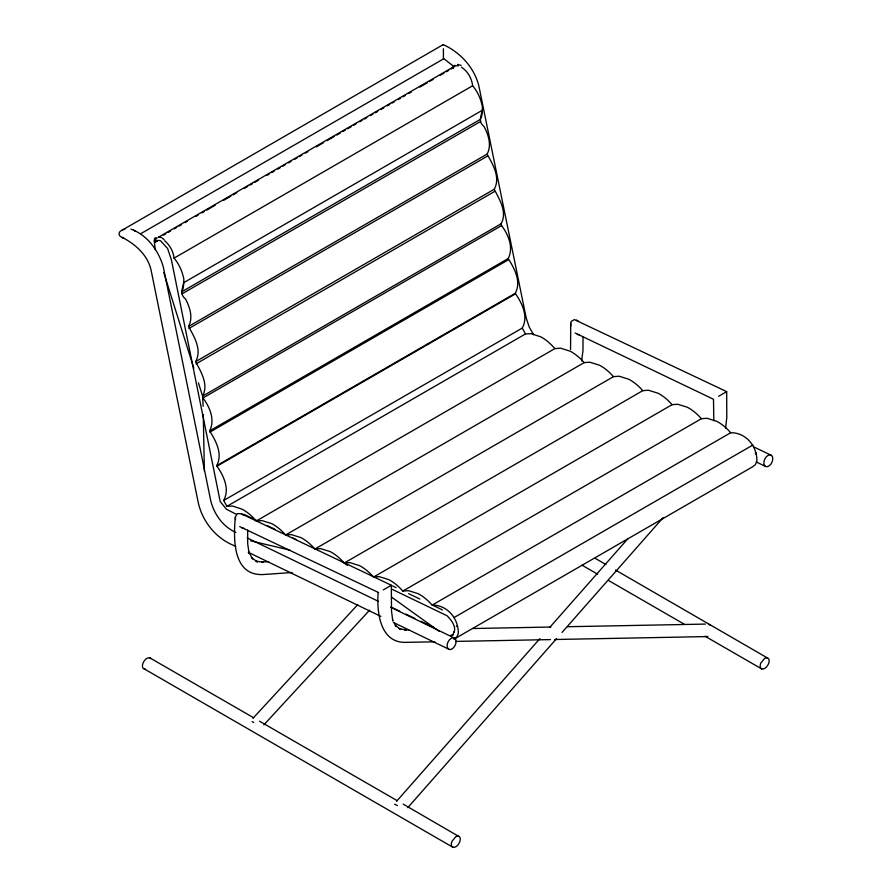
<?xml version="1.0" encoding="UTF-8"?>
<svg xmlns="http://www.w3.org/2000/svg" width="892" height="892" viewBox="0 0 892 892"><rect width="100%" height="100%" fill="white"/><g stroke="black" fill="none" stroke-linecap="round" stroke-linejoin="round"><path stroke-width="1.34" d="M583.011 336.585L582.989 350.511L581.606 360.992M570.568 349.419L570.713 323.383L571.315 321.365L574.381 319.592L726.69 391.644L726.779 417.712L725.575 428.272M392.58 619.461L392.815 621.022L391.51 611.143L391.343 585.252L241.119 513.669L237.239 513.658L235.365 516.992C233.414 537.698 232.288 575.864 263.017 574.548L292.163 572.519M713.823 420.734L713.488 399.259L575.117 333.006M443.212 44.823L443.246 44.6C460.227 52.394 473.797 67.067 478.714 85.253L526.224 318.065L529.212 327.052L533.628 334.745M203.131 406.261L202.607 396.126C208.895 384.396 200.878 371.808 195.638 361.639C202.239 349.731 194.144 336.719 188.546 326.472C193.33 317.675 189.851 307.026 185.402 298.82C177.229 292.676 186.316 283.968 183.128 276.23A26.392 15.242 60 0 0 174.063 258.134C173.36 251.388 169.815 245.189 164.719 240.762M347.59 565.483L344.212 563.042A40.24 23.237 60 0 0 330.151 551.591L320.54 548.602L314.898 549.026A40.24 23.237 60 0 0 300.838 537.575L291.227 534.576L285.585 534.999A40.24 23.237 60 0 0 271.536 523.548L261.925 520.56L256.272 520.984A40.24 23.237 60 0 0 242.278 509.265L232.622 506.043L226.925 506.322L223.669 500.479C230.08 488.95 223.468 475.336 216.645 465.691C223.067 454.05 215.853 440.782 209.62 430.914C215.262 420.065 209.843 406.986 202.975 397.988L501.56 225.598L501.181 223.747C507.481 212.017 499.453 199.429 494.224 189.26C500.813 177.352 492.718 164.34 487.121 154.082C491.905 145.296 488.426 134.647 483.988 126.441C475.815 120.297 484.902 111.589 481.702 103.84A26.392 15.242 60 0 0 472.637 85.755C471.768 78.396 467.754 71.182 461.42 67.201M209.62 430.914L508.206 258.535C513.837 247.675 508.418 234.607 501.56 225.598M216.645 465.691L515.219 293.312C521.642 281.671 514.428 268.403 508.206 258.535M223.669 500.479L522.244 328.089C528.655 316.571 522.043 302.957 515.219 293.312M396.583 801.272L539.872 638.616M549.985 627.143L628.057 538.512M407.767 807.673L556.519 638.705M562.038 632.45L663.035 517.717M252.982 718.294L357.714 604.653M263.909 724.828L369.645 610.128M156.97 238.075L154.974 239.993L154.974 242.301M457.473 625.749L456.303 626.429M756.483 453.158L755.301 453.838M454.853 638.549L456.782 637.111L458.31 633.521C458.689 618.825 447.516 604.921 432.141 605.111A40.24 23.237 60 0 0 418.08 593.648L408.469 590.66L402.827 591.084A40.24 23.237 60 0 0 388.767 579.633L379.167 576.633L373.514 577.068A40.24 23.237 60 0 0 359.465 565.617L349.854 562.618L344.212 563.042L642.786 390.663L648.428 390.239L658.04 393.227A40.24 23.237 60 0 1 672.1 404.678L677.742 404.254L687.353 407.254A40.24 23.237 60 0 1 701.402 418.705L707.055 418.281L716.655 421.269A40.24 23.237 60 0 1 730.715 432.72C746.091 432.531 757.263 446.435 756.884 461.142L755.357 464.721L752.469 466.884L453.894 639.263M443.291 45.247L443.246 44.6L120.264 231.273A4.739 3.869 1.7 0 0 120.264 236.369C134.235 243.304 147.436 254.108 151.06 270.042L198.325 502.943C202.785 522.444 216.856 539.337 235.756 546.261M140.791 233.671L443.435 58.95L443.391 48.726M158.174 237.383L455.544 65.696L458.209 65.908M163.403 235.131L165.812 233.737M168.22 232.355L170.628 230.961M174.241 228.876L176.649 227.482M179.058 226.1L181.466 224.706M185.068 222.621L187.476 221.227M195.905 216.366L198.314 214.972M201.927 212.887L204.335 211.504M206.743 210.111L215.173 205.238M223.602 200.377L230.827 196.207M233.225 194.813L236.837 192.728M244.062 188.558L247.675 186.473M250.083 185.09L252.492 183.696M254.9 182.303L258.513 180.217M266.942 175.356L269.351 173.962M271.759 172.58L274.167 171.186M277.78 169.101L280.188 167.707M282.597 166.313L284.994 164.931M288.607 162.846L291.015 161.452M294.628 159.367L297.036 157.973M299.444 156.591L301.853 155.197M305.465 153.112L307.874 151.718M316.303 146.857L323.528 142.687M327.141 140.601L334.366 136.431M336.763 135.038L340.376 132.953M342.784 131.559L345.193 130.176M347.601 128.782L351.214 126.697M353.622 125.304L356.031 123.921M359.643 121.836L362.052 120.442M364.46 119.049L366.868 117.666M370.481 115.581L372.889 114.187M375.298 112.793L377.706 111.411M381.319 109.326L383.727 107.932M387.329 105.847L389.737 104.453M392.145 103.071L394.554 101.677M398.167 99.592L400.575 98.198M402.983 96.804L405.392 95.422M409.004 93.337L411.413 91.943M419.842 87.081L427.067 82.911M429.476 81.518L433.088 79.433M440.302 75.263L443.915 73.177M446.323 71.784L448.732 70.401M451.14 69.007L453.549 67.614A1.661 1.349 71.9 0 1 455.366 65.629M174.063 258.134L472.637 85.755M181.968 293.892L480.543 121.513M188.546 326.472L487.121 154.082M188.948 328.468L487.523 156.089M195.638 361.639L494.224 189.26M196.084 363.825L494.659 191.434M501.181 223.747L202.607 396.126L198.425 382.835M209.876 432.152L508.451 259.762M216.767 466.315L515.353 293.925M226.925 506.322L525.5 333.942L531.208 333.664L540.853 336.886A40.24 23.237 60 0 1 554.857 348.605L560.499 348.17L570.111 351.169A40.24 23.237 60 0 1 584.16 362.62L589.813 362.197L599.413 365.185A40.24 23.237 60 0 1 613.473 376.647L619.115 376.212L628.726 379.212A40.24 23.237 60 0 1 642.786 390.663M256.272 520.984L554.857 348.605M285.585 534.999L584.16 362.62M314.898 549.026L613.473 376.647M373.514 577.068L672.1 404.678M239.77 526.626L378.654 592.578M383.292 589.902L391.343 585.252M718.64 396.293L726.69 391.644M402.827 591.084L701.402 418.705M432.141 605.111L730.715 432.72M454.351 617.376L752.926 444.997M122.237 229.935L124.88 229.077M451.207 635.394L450.549 635.528L453.125 634.636L452.668 635.16L454.262 631.525L454.262 632.116C456.247 625.615 450.538 619.438 447.104 615.77L391.934 589.222M268.615 561.614L261.668 562.094L263.33 562.25L255.915 561.113L257.465 561.993L251.555 557.656M408.759 629.752L404.578 629.83L406.261 629.986L399.137 628.604L400.686 629.496L395.156 625.147L396.16 626.563L394.364 623.017M472.816 628.526L550.81 627.031M567.524 626.719L705.394 624.088M434.917 641.805L405.67 642.363C379.981 643.032 376.658 611.901 378.141 592.879M455.812 641.404L550.509 639.586M554.69 639.508L707.88 636.565A6.289 4.85 88.9 0 1 706.208 636.42M767.544 657.839L764.667 658.307L760.787 663.091A6.155 3.557 -60 0 0 760.787 668.186L761.779 668.967C765.024 669.535 767.376 666.324 768.547 663.704A6.155 3.557 -60 0 0 768.547 658.608L615.525 570.066M253.562 717.737L149.8 657.839C146.556 657.27 144.203 660.481 143.032 663.091A6.155 3.557 -60 0 0 143.032 668.186L452.913 847.288C456.147 847.857 458.51 844.646 459.67 842.037A6.155 3.557 -60 0 0 459.67 836.941L403.173 804.116M144.036 668.967L145.385 669.078M458.666 836.161L455.79 836.629L451.91 841.424A6.155 3.557 -60 0 0 451.91 846.519L452.913 847.288M577.258 334.333L579.343 334.801M241.91 527.941L243.995 528.41M457.529 64.402L461.131 65.384M158.598 236.938L161.764 237.662L164.195 239.703M158.375 240.294L160.616 240.807L167.618 248.534L171.375 259.683L220.224 501.627L226.49 509.243L236.436 514.383M250.708 540.831L290 550.163M130.912 229.132C147.459 234.997 158.809 250.853 163.392 267.321L210.624 500.222C213.857 513.892 222.81 526.67 235.867 532.435M122.237 237.74L123.999 238.342M390.941 606.995L399.716 611.187M405.994 614.187L414.769 618.379M421.046 621.367L433.59 627.355M753.896 446.97L771.491 455.388A6.311 3.947 -64.4 0 1 769.462 465.635A6.311 3.947 -64.4 0 1 763.987 461.387A6.311 3.947 -64.4 0 1 771.491 455.388M756.338 462.011L765.135 466.226M243.75 514.294L252.492 518.508M254.989 519.702L257.498 520.906M267.488 525.722L274.981 529.324M292.476 537.742L296.222 539.548M343.699 562.395L346.196 563.599M392.413 585.843L396.16 587.65M408.659 593.659L419.898 599.067M433.646 605.69L442.387 609.894M247.129 537.876L378.476 601.375M390.986 607.419L454.786 638.259A6.3 3.947 -64.2 0 1 452.746 648.462A6.3 3.947 -64.2 0 1 447.271 644.225A6.3 3.947 -64.2 0 1 454.786 638.259M248.266 552.304L380.862 616.394M393.372 622.438L448.42 649.042M595.009 558.225L605.869 564.491M582.008 565.171L597.696 574.236M608.556 580.502L684.565 624.389M705.07 636.23L761.779 668.967M259.594 721.227L397.141 800.637M576.466 320.05L578.607 321.376M241.119 513.669L243.26 514.985M133.555 230.047L135.528 231.418M391.599 597.127L438.998 631.213M453.203 66.019L443.391 58.303M149.8 657.839L150.793 658.608M522.244 328.089L525.5 333.942M252.592 559.061L248.745 551.769L249.058 553.308L247.697 543.774L247.675 530.093M163.749 272.517L193.832 368.218M155.23 249.682L154.305 241.13A1.661 0.881 -3.7 0 1 155.487 239.993M570.713 323.383L570.847 325.859M235.365 516.992L235.499 519.467M203.287 414.546L204.357 471.121M394.576 804.294A6.322 1.695 41.4 0 1 397.364 805.621M252.157 721.628A6.244 1.851 42.7 0 1 253.685 722.509M708.471 624.21A6.289 4.85 88.9 0 1 710.021 625.102M157.516 240.528A1.661 0.881 -3.7 0 1 156.345 241.665A1.661 0.881 -3.7 0 1 154.305 241.13M156.992 240.45A1.661 1.349 71.9 0 1 155.119 240.84A1.661 1.349 71.9 0 1 154.561 238.554A1.661 1.349 71.9 0 1 156.435 238.164M453.236 68.127A1.661 0.881 -3.7 0 1 453.671 67.714M183.908 282.574L183.128 288.551L181.567 291.885L480.141 119.506L481.702 116.172L482.483 110.184L183.908 282.574"/></g></svg>
